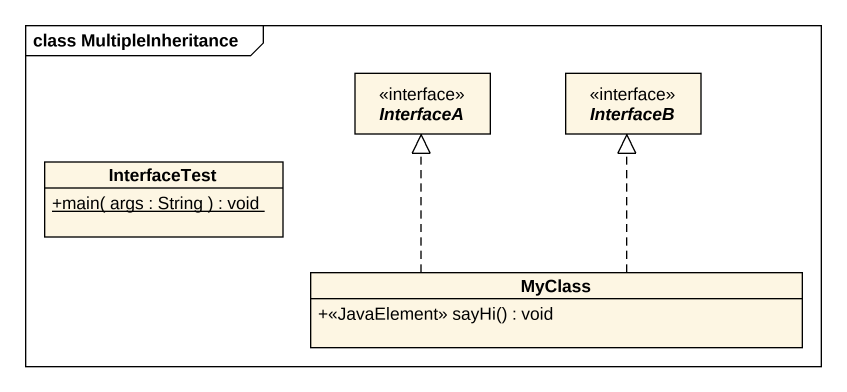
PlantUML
@startuml
mainframe class MultipleInheritance
hide circle
hide empty members
skinparam classAttributeIconSize 0
interface InterfaceA
interface InterfaceB
class InterfaceTest {
  {static} +main( args : String ) : void
}
class MyClass {
  +<<JavaElement>> sayHi() : void
}
MyClass .up.|> InterfaceA
MyClass .up.|> InterfaceB
@enduml
